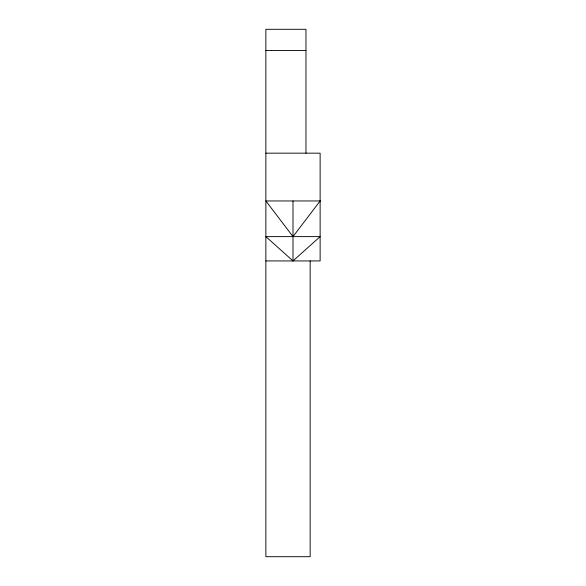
<?xml version="1.0" encoding="UTF-8"?>
<svg xmlns="http://www.w3.org/2000/svg" width="586" height="586" viewBox="0 0 586 586"><rect width="100%" height="100%" fill="white"/><g stroke="black" fill="none" stroke-linecap="round" stroke-linejoin="round"><path stroke-width="0.88" d="M293 260.931L320.132 236.619L265.868 236.619L293 260.931L293 200.954M265.868 50.44L305.965 50.44M265.868 153.166L320.132 153.166L320.132 260.931L265.868 260.931M310.155 260.931L310.155 556.7L265.868 556.7L265.868 29.3L305.965 29.3L305.965 153.166M320.132 200.954L293 236.619L265.868 200.954L320.132 200.954"/></g></svg>
